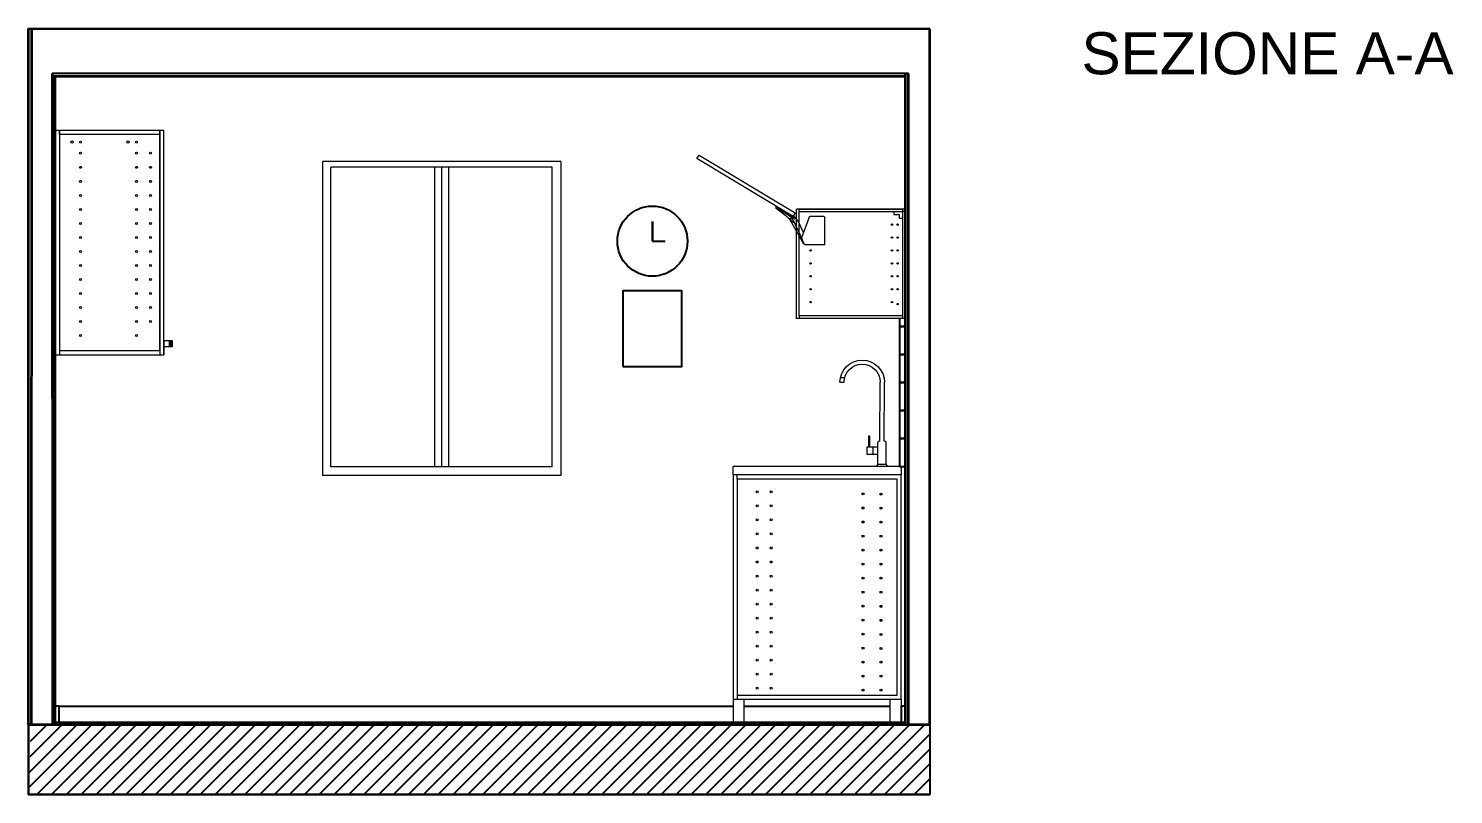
# Model space of a CAD drawing. Header units: inches. Extents: x -552 to 1753, y -2 to 2216.
# Drawn here: x -480 to 28, y 639 to 912 of the extents above; entities that cross this region are included whole.
import ezdxf

# ---------------------------------------------------------------- set-up
doc = ezdxf.new("R2010")
doc.units = ezdxf.units.IN
doc.header["$MEASUREMENT"] = 0
doc.layers.add('ACCESSORI', color=41, linetype='Continuous')
doc.layers.add('PIASTRELLE', color=71, linetype='Continuous')
for name, color, linetype, lineweight in [('ARREDI', 11, 'Continuous', 18), ('INFISSI', 141, 'Continuous', 13), ('STRUTTURA', 7, 'Continuous', 35)]:
    doc.layers.add(name, color=color, linetype=linetype, lineweight=lineweight)
doc.styles.get("Standard").update_dxf_attribs({"font": 'Arial.ttf'})

# ---------------------------------------------------------------- blocks, each defined once
blk = doc.blocks.new('mecc1')
for p, q in [((39.58, 324.42), (39.58, 330.26)), ((39.8, 330.49), (42.72, 330.49)), ((42.93, 330.34), (44.57, 325.85)), ((44.57, 325.77), (44.11, 324.57)), ((43.9, 324.42), (39.58, 324.42))]:
    blk.add_line(p, q)
for centre, radius, start, end in [((39.8, 330.26), 0.223, 90, 180), ((42.72, 330.26), 0.223, 20.0419, 90), ((44.46, 325.81), 0.111, 339.2869, 20.0419), ((43.9, 324.65), 0.223, 270, 339.2869)]:
    blk.add_arc(centre, radius, start, end)
blk = doc.blocks.new('anta')
blk.add_lwpolyline([(92.24, 357.47), (91.47, 358.76), (57.19, 338.14), (57.96, 336.86)], close=True)
blk = doc.blocks.new('6-rob-elev')
at = {"color": 0, "linetype": 'ByBlock'}
for p, q in [((-0.64, -2.52), (-0.75, 18.33)), ((0.88, -2.52), (0.75, 18.33)), ((14.93, 20.07), (13.38, 20.07)), ((15.12, 18.33), (13.62, 18.33)), ((1.63, -11.03), (1.63, -2.99)), ((3.42, -4.71), (3.42, -7.36))]:
    blk.add_line(p, q, dxfattribs=at)
for p, q in [((-1.37, -2.99), (-0.64, -2.52)), ((-1.37, -11.03), (-1.37, -2.99)), ((0.88, -2.52), (1.63, -2.99)), ((-2.03, -11.73), (-1.37, -11.03)), ((-2.03, -11.73), (2.38, -11.73)), ((-1.37, -11.03), (1.63, -11.03)), ((2.38, -11.73), (1.63, -11.03))]:
    blk.add_line(p, q)
blk.add_lwpolyline([(1.63, -7.36), (5.46, -7.36), (5.46, -4.71), (1.63, -4.71)], dxfattribs=at)
blk.add_lwpolyline([(4.51, -0.89), (4.95, -0.89), (4.95, -4.71), (4.51, -4.71)], close=True)
for radius in [7.94, 6.44]:
    blk.add_arc((7.19, 18.33), radius, 0, 180, dxfattribs=at)

msp = doc.modelspace()

# ---------------------------------------------------------------- hatches: boundary and pattern name
h = msp.add_hatch()
h.set_pattern_fill('ANSI31', color=0, scale=30)
h.set_pattern_definition([(45, (-558.0482, -433.434), (-2.65165, 2.65165), [])])
h.paths.add_polyline_path([(-470.47, 664.28), (-470.47, 664.28), (-471.47, 664.28), (-478.97, 664.28), (-478.97, 664.28), (-479.97, 639.28), (-158.57, 639.28), (-158.57, 664.28)])

# ---------------------------------------------------------------- linework, layer by layer
for p, q in [((-166.11, 896.28), (-471.49, 896.35)), ((-479.97, 664.28), (-479.97, 639.28)), ((-158.57, 664.28), (-158.57, 639.28)), ((-479.97, 639.28), (-158.57, 639.28))]:
    msp.add_line(p, q)
for points in [[(-158.57, 664.28), (-158.57, 664.28), (-158.57, 639.28), (-479.97, 639.28), (-479.97, 664.28), (-161.47, 664.28)], [(-166.07, 664.98), (-166.11, 664.98)]]:
    msp.add_lwpolyline(points)
at = {"layer": 'ACCESSORI'}
for p, q in [((-257.48, 836.55), (-257.48, 843.55)), ((-257.48, 843.55), (-257.48, 836.55)), ((-257.48, 836.55), (-252.98, 836.55))]:
    msp.add_line(p, q, dxfattribs=at)
msp.add_lwpolyline([(-268.02, 791.87), (-247.02, 791.87), (-247.02, 818.87), (-268.02, 818.87)], close=True, dxfattribs=at)
msp.add_circle((-257.48, 836.55), 12.5, dxfattribs=at)
at = {"layer": 'ARREDI'}
for p, q in [((-468.97, 874.51), (-468.97, 876.01)), ((-468.97, 876.01), (-468.97, 797.51)), ((-433.17, 874.51), (-433.17, 876.01)), ((-433.17, 876.01), (-433.17, 796.01)), ((-213.47, 848.67), (-207.81, 845.11)), ((-207.32, 845.34), (-213.43, 849.02)), ((-210.22, 845.75), (-213.4, 848.2)), ((-209.07, 844.91), (-210.22, 845.75)), ((-208.68, 844.51), (-209.07, 844.91)), ((-208.34, 844.04), (-203.54, 835.64)), ((-207.81, 845.11), (-207.69, 845.31)), ((-207.59, 845), (-207.61, 844.94)), ((-207.61, 844.94), (-207.61, 844.81)), ((-207.61, 844.81), (-207.58, 844.7)), ((-207.59, 845), (-207.47, 845.2)), ((-207.58, 844.7), (-207.53, 844.55)), ((-207.53, 844.55), (-204.22, 837.46)), ((-206.94, 845.34), (-207.32, 845.34)), ((-205.47, 843.71), (-206.79, 845.27)), ((-167.31, 847.97), (-206.11, 847.97)), ((-203.57, 839.59), (-205.47, 843.71)), ((-171.31, 845.97), (-171.31, 846.97)), ((-169.31, 845.97), (-171.31, 845.97)), ((-169.31, 844.62), (-169.31, 845.97)), ((-168.31, 844.62), (-169.31, 844.62)), ((-168.31, 847.27), (-167.31, 847.27)), ((-207.02, 843.22), (-206.93, 843.26)), ((-205.11, 809.97), (-205.11, 808.97)), ((-168.31, 809.97), (-168.31, 808.97)), ((-431.67, 799.01), (-431.67, 796.01)), ((-429.67, 799.01), (-429.67, 801.01)), ((-429.47, 799.01), (-429.47, 801.01)), ((-429.27, 801.01), (-429.27, 799.01)), ((-429.07, 799.01), (-429.07, 801.01)), ((-429.07, 799.01), (-429.07, 801.01)), ((-428.87, 799.01), (-428.87, 801.01)), ((-428.87, 799.01), (-428.87, 801.01)), ((-428.67, 799.01), (-428.67, 801.01)), ((-468.97, 797.51), (-468.97, 796.01)), ((-228.71, 753.23), (-228.71, 756.17)), ((-168.71, 756.17), (-228.71, 756.17)), ((-227.21, 751.73), (-227.21, 753.23)), ((-168.71, 756.17), (-168.71, 753.23)), ((-228.71, 673.23), (-228.71, 664.98)), ((-227.21, 674.73), (-227.21, 673.23)), ((-224.71, 664.98), (-224.71, 673.23)), ((-224.71, 673.23), (-172.71, 673.23)), ((-172.71, 664.98), (-172.71, 673.23)), ((-168.71, 673.23), (-168.71, 665.23)), ((-228.71, 664.98), (-224.71, 664.98)), ((-168.71, 664.98), (-172.71, 664.98))]:
    msp.add_line(p, q, dxfattribs=at)
for points in [[(-470.47, 796.01), (-431.67, 796.01), (-431.67, 876.01), (-470.47, 876.01)], [(-468.97, 797.51), (-433.17, 797.51), (-433.17, 874.51), (-468.97, 874.51)], [(-168.31, 846.97), (-205.11, 846.97), (-205.11, 847.97), (-168.31, 847.97)], [(-428.67, 801.01), (-431.67, 801.01), (-431.67, 799.01), (-428.67, 799.01)], [(-228.71, 753.23), (-228.71, 673.23), (-168.71, 673.23), (-168.71, 753.23)], [(-227.21, 751.73), (-227.21, 674.73), (-170.21, 674.73), (-170.21, 751.73)]]:
    msp.add_lwpolyline(points, close=True, dxfattribs=at)
for points in [[(-207.02, 843.22), (-207.08, 843.18), (-207.21, 843.18), (-208.34, 844.04)], [(-167.31, 847.97), (-167.31, 808.97), (-206.11, 808.97), (-206.11, 847.97)], [(-168.31, 847.97), (-168.31, 809.97), (-205.11, 809.97), (-205.11, 847.97)], [(-431.67, 799.01), (-431.67, 801.01)], [(-429.67, 799.01), (-429.67, 801.01)], [(-429.67, 799.01), (-429.67, 801.01)]]:
    msp.add_lwpolyline(points, dxfattribs=at)
for centre, radius in [((-464.47, 871.86), 0.4), ((-461.47, 871.86), 0.35), ((-444.47, 871.86), 0.4), ((-441.47, 871.86), 0.35), ((-461.47, 867.86), 0.35), ((-441.47, 867.86), 0.35), ((-436.47, 867.86), 0.35), ((-461.47, 862.86), 0.35), ((-441.47, 862.86), 0.35), ((-436.47, 862.86), 0.35), ((-461.47, 857.86), 0.35), ((-441.47, 857.86), 0.35), ((-436.47, 857.86), 0.35), ((-461.47, 852.86), 0.35), ((-441.47, 852.86), 0.35), ((-436.47, 852.86), 0.35), ((-461.47, 847.86), 0.35), ((-441.47, 847.86), 0.35), ((-436.47, 847.86), 0.35), ((-208.21, 844.58), 0.261), ((-208.25, 845.74), 0.104), ((-208, 845.58), 0.0831), ((-207.01, 844.79), 0.371), ((-461.47, 842.86), 0.35), ((-441.47, 842.86), 0.35), ((-436.47, 842.86), 0.35), ((-172.04, 842.42), 0.25), ((-170.04, 842.42), 0.25), ((-461.47, 837.86), 0.35), ((-441.47, 837.86), 0.35), ((-436.47, 837.86), 0.35), ((-201.06, 833.22), 0.25), ((-172.04, 837.82), 0.25), ((-172.04, 833.22), 0.25), ((-170.04, 837.82), 0.25), ((-170.04, 833.22), 0.25), ((-461.47, 832.86), 0.35), ((-441.47, 832.86), 0.35), ((-436.47, 832.86), 0.35), ((-201.06, 828.62), 0.25), ((-172.04, 828.62), 0.25), ((-172.04, 828.62), 0.25), ((-170.04, 828.62), 0.25), ((-170.04, 828.62), 0.25), ((-461.47, 827.86), 0.35), ((-441.47, 827.86), 0.35), ((-436.47, 827.86), 0.35), ((-201.06, 824.02), 0.25), ((-172.04, 824.02), 0.25), ((-170.04, 824.02), 0.25), ((-461.47, 822.86), 0.35), ((-461.47, 817.86), 0.35), ((-441.47, 822.86), 0.35), ((-441.47, 817.86), 0.35), ((-436.47, 822.86), 0.35), ((-436.47, 817.86), 0.35), ((-201.06, 819.42), 0.25), ((-172.04, 819.42), 0.25), ((-170.04, 819.42), 0.25), ((-461.47, 812.86), 0.35), ((-441.47, 812.86), 0.35), ((-436.47, 812.86), 0.35), ((-201.06, 814.82), 0.25), ((-172.04, 814.82), 0.25), ((-170.04, 814.12), 0.25), ((-461.47, 807.86), 0.35), ((-441.47, 807.86), 0.35), ((-436.47, 807.86), 0.35), ((-461.47, 802.86), 0.35), ((-441.47, 802.86), 0.35), ((-220.16, 747.16), 0.35), ((-215.16, 747.16), 0.35), ((-220.16, 742.16), 0.35), ((-215.16, 742.16), 0.35), ((-182.37, 746.42), 0.35), ((-175.95, 746.36), 0.35), ((-220.16, 737.16), 0.35), ((-215.16, 737.16), 0.35), ((-182.37, 741.42), 0.35), ((-175.95, 741.36), 0.35), ((-220.16, 732.16), 0.35), ((-215.16, 732.16), 0.35), ((-182.37, 736.42), 0.35), ((-175.95, 736.36), 0.35), ((-220.16, 727.16), 0.35), ((-215.16, 727.16), 0.35), ((-182.37, 731.42), 0.35), ((-182.37, 726.42), 0.35), ((-175.95, 731.36), 0.35), ((-175.95, 726.36), 0.35), ((-220.16, 722.16), 0.35), ((-215.16, 722.16), 0.35), ((-182.37, 721.42), 0.35), ((-175.95, 721.36), 0.35), ((-220.16, 717.16), 0.35), ((-215.16, 717.16), 0.35), ((-182.37, 716.42), 0.35), ((-175.95, 716.36), 0.35), ((-220.16, 712.16), 0.35), ((-215.16, 712.16), 0.35), ((-182.37, 711.42), 0.35), ((-175.95, 711.36), 0.35), ((-220.16, 707.16), 0.35), ((-215.16, 707.16), 0.35), ((-182.37, 706.42), 0.35), ((-175.95, 706.36), 0.35), ((-220.16, 702.16), 0.35), ((-215.16, 702.16), 0.35), ((-182.37, 701.42), 0.35), ((-175.95, 701.36), 0.35), ((-220.16, 697.16), 0.35), ((-215.16, 697.16), 0.35), ((-182.37, 696.42), 0.35), ((-175.95, 696.36), 0.35), ((-220.16, 692.16), 0.35), ((-215.16, 692.16), 0.35), ((-182.37, 691.42), 0.35), ((-175.95, 691.36), 0.35), ((-220.15, 687.21), 0.35), ((-215.15, 687.21), 0.35), ((-182.38, 686.5), 0.35), ((-175.96, 686.44), 0.35), ((-220.15, 682.21), 0.35), ((-215.15, 682.21), 0.35), ((-182.38, 681.5), 0.35), ((-175.96, 681.44), 0.35), ((-220.15, 677.21), 0.35), ((-215.15, 677.21), 0.35), ((-182.38, 676.5), 0.35), ((-175.96, 676.44), 0.35)]:
    msp.add_circle(centre, radius, dxfattribs=at)
for centre, radius, start, end in [((-212, 848.67), 1.48, 166.5865, 198.7827), ((-208.16, 844.53), 0.514, 182.4265, 250.4306), ((-207.68, 845.06), 0.25, 34.681, 92.5915), ((-206.94, 845.14), 0.2, 40.1128, 90)]:
    msp.add_arc(centre, radius, start, end, dxfattribs=at)
at = {"layer": 'INFISSI'}
for p, q in [((-290.18, 864.9), (-375.18, 864.9)), ((-375.18, 864.9), (-375.18, 753.04)), ((-290.18, 864.9), (-290.18, 753.04)), ((-293.18, 862.9), (-372.18, 862.9)), ((-372.18, 756.04), (-372.18, 862.9)), ((-335.18, 862.9), (-335.18, 756.04)), ((-332.68, 862.9), (-332.68, 756.04)), ((-330.18, 862.9), (-330.18, 756.04)), ((-293.18, 756.04), (-293.18, 862.9)), ((-290.18, 753.04), (-375.18, 753.04)), ((-293.18, 756.04), (-372.18, 756.04))]:
    msp.add_line(p, q, dxfattribs=at)
at = {"layer": 'PIASTRELLE'}
for points in [[(-169.31, 808.97), (-169.31, 806.17), (-167.31, 806.17), (-167.31, 808.97)], [(-168.71, 670.78), (-168.71, 664.98), (-469.07, 664.98), (-469.07, 670.78), (-228.71, 670.78)], [(-224.71, 670.78), (-172.71, 670.78)], [(-167.31, 664.98), (-194.47, 664.98), (-194.47, 664.28), (-167.31, 664.28)]]:
    msp.add_lwpolyline(points, dxfattribs=at)
for points in [[(-169.31, 796.17), (-167.31, 796.17), (-167.31, 806.17), (-169.31, 806.17)], [(-169.31, 786.17), (-167.31, 786.17), (-167.31, 796.17), (-169.31, 796.17)], [(-169.31, 776.17), (-167.31, 776.17), (-167.31, 786.17), (-169.31, 786.17)], [(-169.31, 766.17), (-167.31, 766.17), (-167.31, 776.17), (-169.31, 776.17)], [(-169.31, 756.17), (-167.31, 756.17), (-167.31, 766.17), (-169.31, 766.17)], [(-469.07, 664.98), (-469.07, 670.78), (-470.47, 670.78), (-470.47, 664.98)], [(-167.31, 664.98), (-167.31, 670.78), (-168.71, 670.78), (-168.71, 664.98)], [(-470.47, 664.28), (-332.47, 664.28), (-332.47, 664.98), (-470.47, 664.98)], [(-332.47, 664.28), (-194.47, 664.28), (-194.47, 664.98), (-332.47, 664.98)]]:
    msp.add_lwpolyline(points, close=True, dxfattribs=at)
at = {"layer": 'STRUTTURA'}
for p, q in [((-479.97, 912.35), (-158.57, 912.28)), ((-288.25, 895.28), (-471.47, 895.28))]:
    msp.add_line(p, q, dxfattribs=at)
for points in [[(-478.92, 912.35), (-478.97, 664.28), (-479.97, 664.28), (-479.97, 912.35)], [(-158.57, 664.28), (-158.57, 912.28)], [(-471.49, 896.35), (-471.47, 664.28), (-470.47, 664.28), (-470.47, 895.28)], [(-167.31, 895.28), (-288.25, 895.28)], [(-167.31, 896.28), (-167.31, 664.28), (-166.11, 664.28), (-166.11, 896.28)], [(-479.97, 664.28), (-158.57, 664.28)]]:
    msp.add_lwpolyline(points, dxfattribs=at)

# ---------------------------------------------------------------- block references
at = {"layer": 'ARREDI', "xscale": -1}
for name, p in [('anta', (-149.35, 508.48)), ('6-rob-elev', (-175.47, 767.9))]:
    msp.add_blockref(name, p, dxfattribs=at)
at = {"layer": 'ARREDI', "xscale": -1.654965260202731, "yscale": 1.654965260202731, "zscale": 1.654965260202731}
msp.add_blockref('mecc1', (-130.51, 298.43), dxfattribs=at)

# ---------------------------------------------------------------- texts
at = {"insert": (-104.47, 911.02), "char_height": 15, "attachment_point": 1}
msp.add_mtext_dynamic_manual_height_columns('SEZIONE A-A', width=148.2475, gutter_width=1, heights=[0], dxfattribs=at)

doc.saveas('drawing.dxf')
